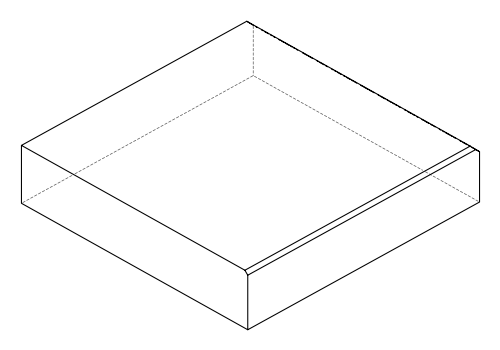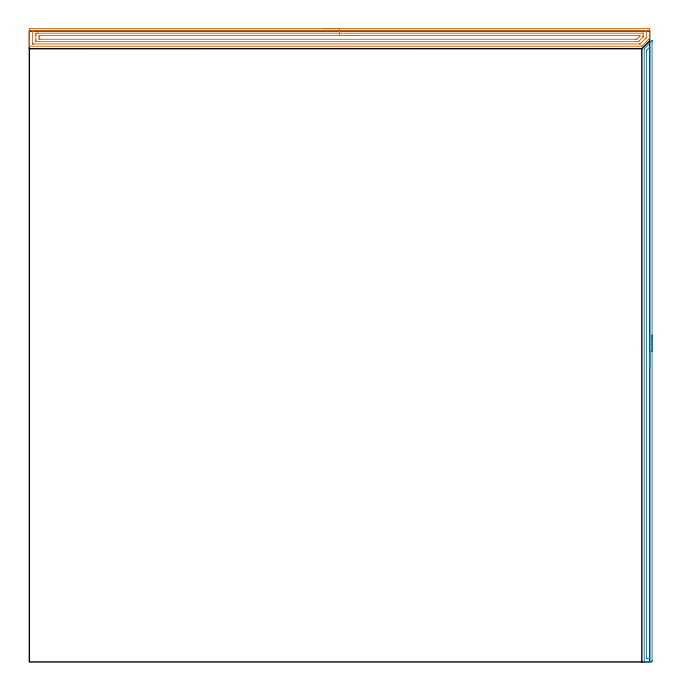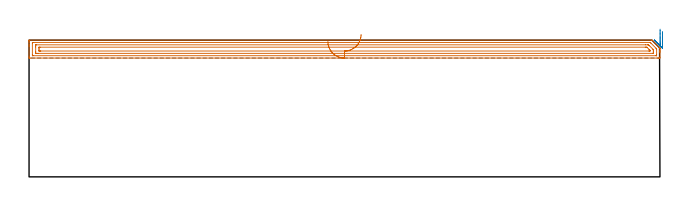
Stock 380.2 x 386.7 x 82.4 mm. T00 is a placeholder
(PLAN: 2 operations, 0 tool changes, 18.6 min)
(1 AREA_MILL | FG_CHAMFER_SURFACE | UGT0205_001 | 12.38 min | 22170 mm3)
(2 AREA_MILL_1 | FG_CHAMFER_SURFACE_1 | UGT0205_001 | 6.24 min | 4348 mm3)
(TOOL UGT0205_001 | Chamfer Mill 20 x 3 x 45 deg. | D20 FL50 Z2)
(OP 1 AREA_MILL)
G17 G21 G94 G90
T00 M6
G54
G17 G0 G90 X180.1 Y388.2 S1061 M3
G43 Z92.4 H0
Z81.6
G94 G1 X180.138 Z80.728 F250.
X180.252 Z79.864
X180.441 Z79.012
X180.703 Z78.18
X181.037 Z77.374
X181.44 Z76.6
X181.908 Z75.864
X182.44 Z75.172
X183.029 Z74.529
X183.672 Z73.94
X184.364 Z73.408
X185.1 Z72.94
X185.874 Z72.537
X186.68 Z72.203
X187.512 Z71.941
X188.364 Z71.752
X189.228 Z71.638
X190.1 Z71.6
X379.049
X379.576 Y388.199 Z71.601
X380.098 Y388.194 Z71.603
X380.192 Y388.191 Z71.605
X380.2 Y387.676 Z72.12
Y385.016 Z74.778
Y384.481 Z75.316
Y384.13 Z75.666
Y383.594 Z76.202
Y383.243 Z76.551
Y382.357 Z77.441
X380.198 Y382.209 Z77.589
X380.172 Y382.172 Z77.628
X379.874 Y381.873 Z77.925
X375.789 Y377.789 Z82.01
X375.581 Y377.58 Z82.217
X375.405 Y377.404 Z82.39
X375.108 Y377.4 Z82.4
X0.177
X0.01 Y377.403 Z82.388
X0.007 Y377.43 Z82.361
X0. Y377.814 Z81.985
Y378.108 Z81.691
Y378.81 Z80.985
Y380.048 Z79.749
Y380.583 Z79.211
Y381.202 Z78.593
Y387.058 Z72.74
X0.004 Y387.676 Z72.121
X0.008 Y388.192 Z71.606
X0.101 Y388.195 Z71.603
X0.624 Y388.2 Z71.6
X190.1
Y386.786 Z73.014
X377.789
X378.012 Y386.785 Z73.015
X378.121 Y386.783 Z73.017
X378.174 Y386.779 Z73.021
X378.19 Y386.776 Z73.024
X378.192 Y386.758 Z73.042
X378.196 Y386.645 Z73.155
X378.2 Y386.382 Z73.418
X378.198 Y382.837 Z76.963
X378.194 Y382.716 Z77.084
X378.19 Y382.658 Z77.142
X378.156 Y382.617 Z77.183
X377.906 Y382.357 Z77.443
X377.848 Y382.298 Z77.502
X374.732 Y379.183 Z80.617
X374.558 Y379.011 Z80.789
X374.416 Y378.874 Z80.926
X374.372 Y378.834 Z80.966
X374.323 Y378.821 Z80.979
X374.214 Y378.814 Z80.986
X374.21
X2.411
X2.188 Y378.815 Z80.985
X2.079 Y378.817 Z80.983
X2.026 Y378.821 Z80.979
X2.01 Y378.824 Z80.976
X2.008 Y378.842 Z80.958
X2.004 Y378.955 Z80.845
X2. Y379.218 Z80.582
X2.001 Y386.31 Z73.49
X2.008 Y386.719 Z73.081
X2.01 Y386.77 Z73.03
X2.026 Y386.779 Z73.021
X2.078 Y386.781 Z73.019
X2.189 Y386.784 Z73.016
X2.411 Y386.786 Z73.014
X190.1
Y385.372 Z74.428
X376.001 Y385.371 Z74.429
X376.12 Y385.369 Z74.431
X376.163 Y385.367 Z74.433
X376.181 Y385.365 Z74.435
X376.19 Y385.344 Z74.456
X376.195 Y385.214 Z74.586
X376.198 Y385.016 Z74.784
X376.2 Y383.933 Z75.867
X376.195 Y383.243 Z76.557
X376.192 Y383.145 Z76.655
X376.188 Y383.099 Z76.701
X376.169 Y383.077 Z76.723
X376.001 Y382.902 Z76.898
X373.948 Y380.847 Z78.953
X373.682 Y380.583 Z79.217
X373.499 Y380.406 Z79.394
X373.32 Y380.235 Z79.565
X372.782 Y380.231 Z79.569
X371.533 Y380.228 Z79.572
X4.199 Y380.229 Z79.571
X4.08 Y380.23 Z79.57
X4.037 Y380.233 Z79.567
X4.019 Y380.235 Z79.565
X4.01 Y380.256 Z79.544
X4.005 Y380.386 Z79.414
X4.002 Y380.583 Z79.217
X4. Y380.78 Z79.02
Y381.47 Z78.33
Y384.13 Z75.67
Y384.327 Z75.473
X4.005 Y385.016 Z74.784
X4.009 Y385.205 Z74.595
X4.029 Y385.365 Z74.435
X4.199 Y385.367 Z74.433
X4.736 Y385.37 Z74.43
X5.092 Y385.371 Z74.429
X5.628 Y385.372 Z74.428
X190.1
Y383.957 Z75.843
X373.494
X374.045 Y383.954 Z75.846
X374.133 Y383.951 Z75.849
X374.19 Y383.948 Z75.852
X374.192 Y383.901 Z75.899
Y383.686 Z76.114
X374.19 Y383.58 Z76.22
X374.174 Y383.534 Z76.266
X374.143 Y383.499 Z76.301
X374.052 Y383.404 Z76.396
X373.894 Y383.243 Z76.557
X373.609 Y382.957 Z76.843
X372.426 Y381.777 Z78.023
X372.318 Y381.676 Z78.124
X372.29 Y381.651 Z78.149
X372.246 Y381.649 Z78.151
X371.533 Y381.643 Z78.157
X371.358
X6.706
X6.108 Y381.648 Z78.152
X6.043 Y381.65 Z78.15
X6.01 Y381.655 Z78.145
X6.008 Y381.703 Z78.097
X6.004 Y381.916 Z77.884
X6. Y382.343 Z77.457
Y383.23 Z76.57
X6.004 Y383.68 Z76.12
X6.008 Y383.898 Z75.902
X6.01 Y383.946 Z75.854
X6.058 Y383.95 Z75.85
X6.164 Y383.954 Z75.846
X6.88 Y383.957 Z75.843
X7.054
X190.1
X190.972 Z75.881
X191.836 Z75.995
X192.688 Z76.183
X193.52 Z76.446
X194.326 Z76.78
X195.1 Z77.182
X195.836 Z77.651
X196.528 Z78.182
X197.171 Z78.772
X197.76 Z79.415
X198.292 Z80.107
X198.76 Z80.843
X199.163 Z81.617
X199.497 Z82.422
X199.759 Z83.254
X199.948 Z84.106
X200.062 Z84.971
X200.1 Z85.843
G0 Z92.4
M5
M2
(OP 2 AREA_MILL_1)
G17 G21 G94 G90
T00 M6
G54
G17 G0 G90 X381.7 Y200.35 S1061 M3
G43 Z92.4 H0
Z87.6
G94 G1 Y200.312 Z86.728 F250.
Y200.198 Z85.864
Y200.009 Z85.012
Y199.747 Z84.18
Y199.413 Z83.374
Y199.01 Z82.6
Y198.542 Z81.864
Y198.01 Z81.172
Y197.421 Z80.529
Y196.778 Z79.94
Y196.086 Z79.408
Y195.35 Z78.94
Y194.576 Z78.537
Y193.77 Z78.203
Y192.938 Z77.941
Y192.087 Z77.752
Y191.222 Z77.638
Y190.35 Z77.6
Y0.891
X381.698 Y0.612 Z77.602
X381.691 Y0.007 Z77.605
X381.086 Y0. Z78.209
X380.805 Z78.491
X380.193 Z79.101
X379.63 Z79.667
X379.3 Z79.996
X378.737 Z80.559
X378.407 Z80.888
X377.747 Z81.553
X377.354 Z81.946
X376.962 Z82.33
X376.908 Z82.382
X376.903 Y0.007 Z82.388
X376.9 Y0.165 Z82.4
Y375.624
X376.904 Y375.895 Z82.39
X377.027 Y376.027 Z82.273
X381.385 Y380.386 Z77.913
X381.533 Y380.534 Z77.764
X381.684 Y380.684 Z77.613
X381.695 Y380.686 Z77.603
X381.699 Y380.684 Z77.599
X381.7 Y190.35 Z77.6
X380.286 Z79.014
X380.285 Y2.305 Z79.015
X380.284 Y2.212 Z79.016
X380.279 Y2.028 Z79.021
X380.274 Y2.008 Z79.026
X380.267 Y2.006 Z79.033
X380.243 Y2.002 Z79.057
X380.193 Y2.001 Z79.107
X378.804 Y2. Z80.496
X378.407 Y2.004 Z80.893
X378.351 Y2.006 Z80.949
X378.322 Y2.009 Z80.978
X378.319 Y2.12 Z80.981
X378.315 Y2.305 Z80.985
Y2.397
X378.314 Y2.49 Z80.986
Y373.931
X378.316 Y374.731 Z80.984
X378.318 Y374.82 Z80.982
X378.321 Y374.85 Z80.979
X378.336 Y374.875 Z80.964
X378.407 Y374.951 Z80.893
X378.741 Y375.29 Z80.559
X380.193 Y376.743 Z79.107
X380.232 Y376.779 Z79.068
X380.263 Y376.806 Z79.037
X380.276 Y376.816 Z79.024
X380.279 Y376.794 Z79.021
X380.284 Y376.61 Z79.016
X380.285 Y376.517 Z79.015
X380.286 Y190.35 Z79.014
Y189.478 Z79.052
Y188.614 Z79.166
Y187.762 Z79.355
Y186.93 Z79.617
Y186.124 Z79.951
Y185.35 Z80.354
Y184.614 Z80.823
Y183.922 Z81.354
Y183.279 Z81.943
Y182.69 Z82.586
Y182.159 Z83.278
Y181.69 Z84.014
Y181.287 Z84.788
Y180.953 Z85.594
Y180.691 Z86.426
Y180.502 Z87.278
Y180.388 Z88.143
Y180.35 Z89.014
G0 Z92.4
M5
M2
